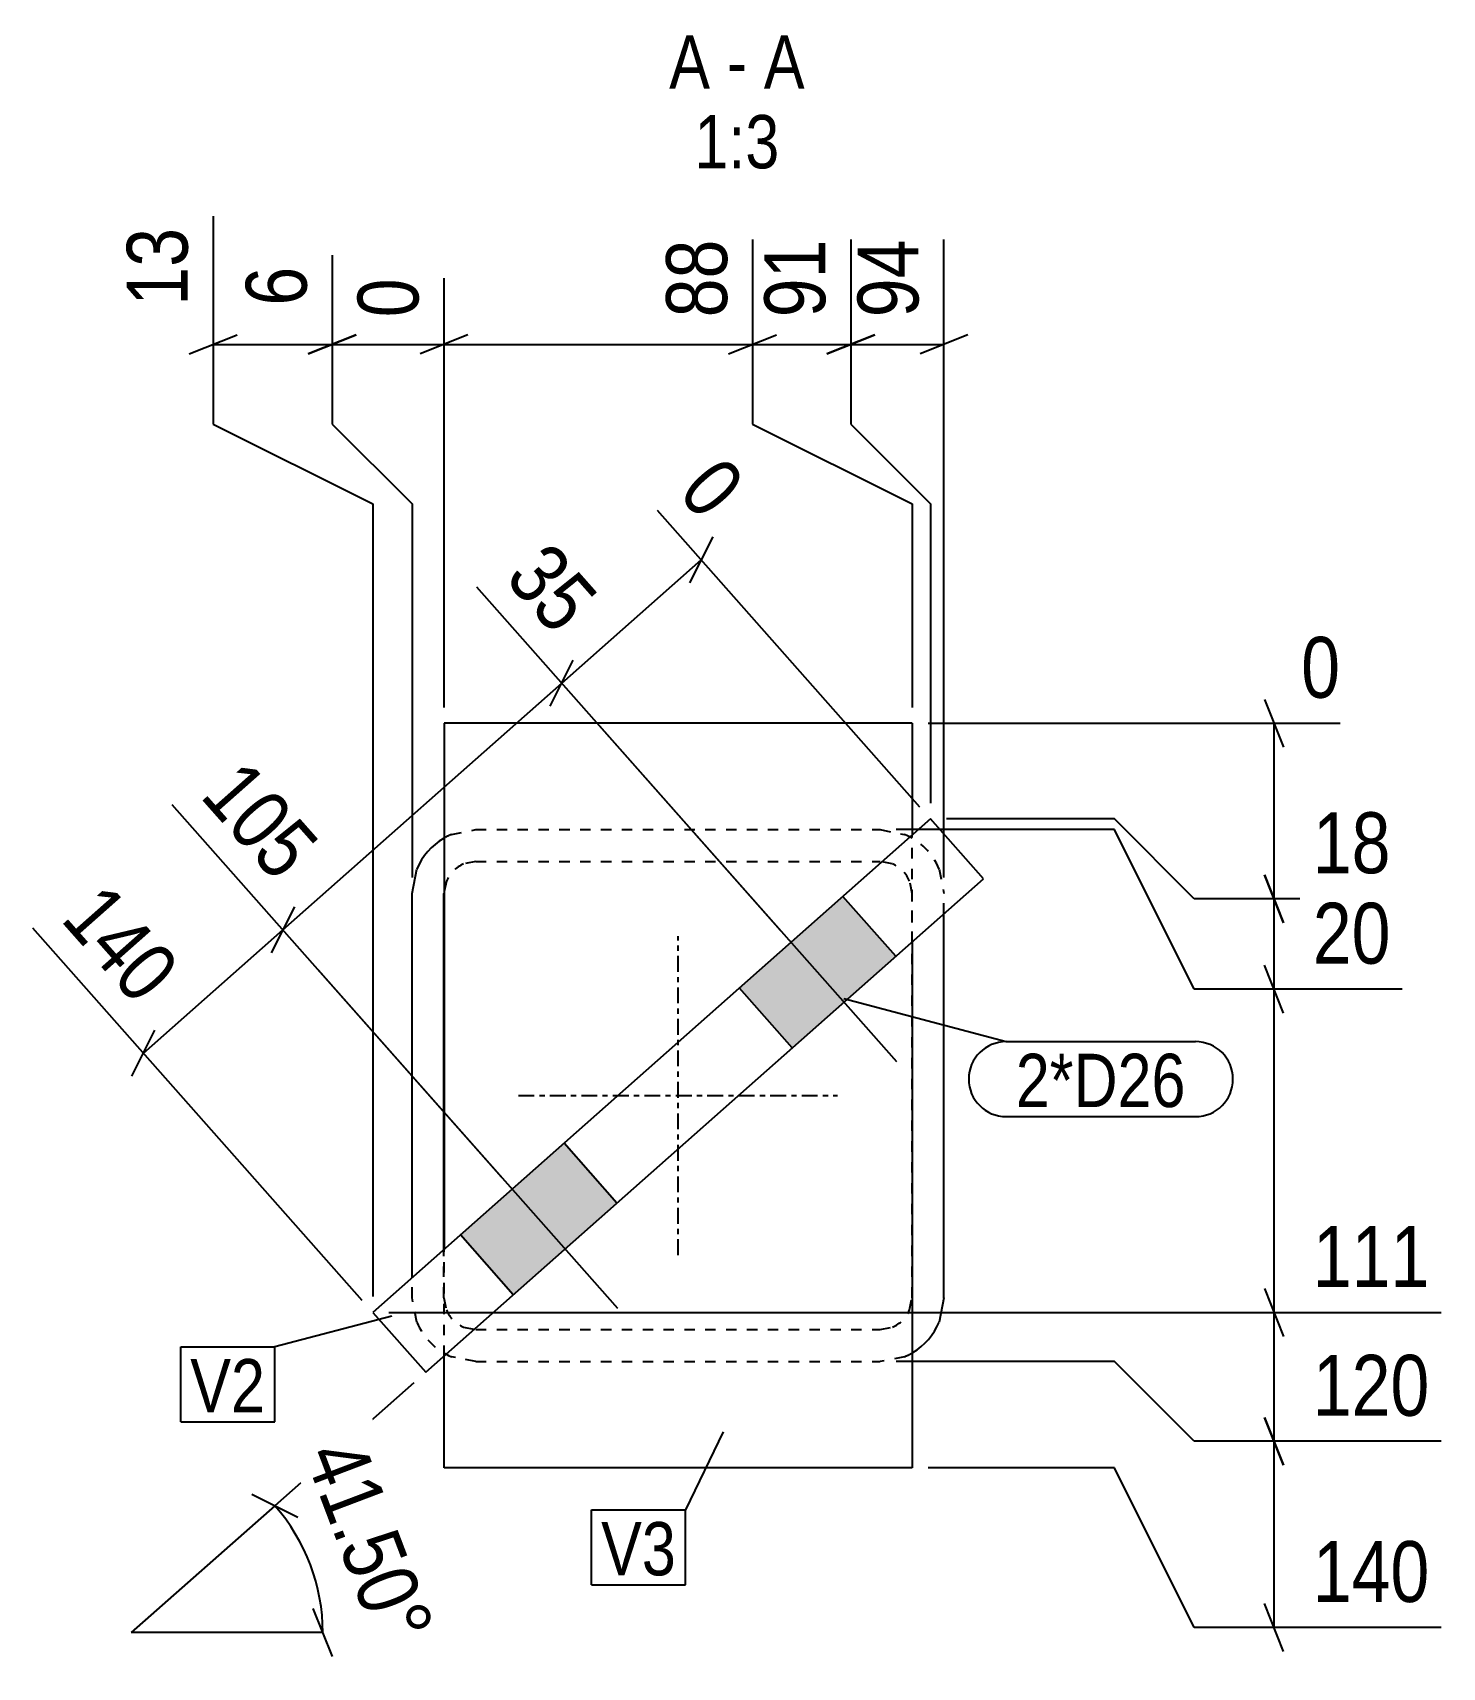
# Model space of a CAD drawing. Header units: millimetres. Extents: x 12 to 21163, y 5 to 398.
# Drawn here: x 20898 to 21163, y 5.2 to 312.5 of the extents above; entities that cross this region are included whole.
import ezdxf

# ---------------------------------------------------------------- set-up
doc = ezdxf.new("R2010")
doc.units = ezdxf.units.MM
doc.linetypes.add('DXK_LINE_DOT2', pattern=[3.9198, 1.9599, -1.9599])
doc.linetypes.add('DXK_LINE_DOT3', pattern=[5.9187, 2.979, -0.9799, 0.9799, -0.9799])
for name, color, linetype in [('MÅLSÆTNING', 7, 'Continuous'), ('STÅL', 7, 'Continuous'), ('TEKST', 7, 'Continuous')]:
    doc.layers.add(name, color=color, linetype=linetype)
doc.styles.add('Arial Narrow', font='ARIALN.TTF', dxfattribs={"height": 0.2})

msp = doc.modelspace()

# ---------------------------------------------------------------- hatches: boundary and pattern name
at = {"layer": 'STÅL', "linetype": 'Continuous'}
for points in [[(21050.29, 150.08), (21030.82, 132.85), (21040.76, 121.62), (21060.23, 138.84)], [(20997.87, 103.69), (20978.39, 86.47), (20988.33, 75.23), (21007.81, 92.46)]]:
    msp.add_hatch(color=96, dxfattribs=at).paths.add_polyline_path(points)

# ---------------------------------------------------------------- linework, layer by layer
at = {"layer": 'MÅLSÆTNING', "color": 7, "linetype": 'Continuous'}
for p, q in [((20931.92, 277.99), (20931.92, 238.89)), ((21033.31, 273.62), (21033.31, 238.89)), ((21051.77, 273.62), (21051.77, 238.89)), ((21069.29, 153.66), (21069.29, 273.62)), ((20954.29, 270.68), (20954.29, 238.89)), ((20954.29, 270.68), (20954.29, 238.89)), ((20975.31, 185.65), (20975.31, 266.31)), ((20975.31, 185.65), (20975.31, 266.31)), ((20927.42, 252.09), (20936.42, 255.69)), ((20949.79, 252.09), (20958.79, 255.69)), ((20979.81, 255.69), (20970.81, 252.09)), ((20979.81, 255.69), (20970.81, 252.09)), ((21028.81, 252.09), (21037.81, 255.69)), ((21047.27, 252.09), (21056.27, 255.69)), ((21073.79, 255.69), (21064.79, 252.09)), ((20931.92, 253.89), (20954.29, 253.89)), ((20954.29, 253.89), (20975.31, 253.89)), ((20975.31, 253.89), (21033.31, 253.89)), ((21033.31, 253.89), (21051.77, 253.89)), ((21051.77, 253.89), (21069.29, 253.89)), ((20931.92, 238.89), (20961.92, 223.89)), ((20954.29, 238.89), (20969.29, 223.89)), ((20954.29, 238.89), (20969.29, 223.89)), ((21051.77, 238.89), (21066.77, 223.89)), ((21051.77, 238.89), (21066.77, 223.89)), ((20961.92, 223.89), (20961.92, 74.89)), ((20969.29, 223.89), (20969.29, 153.66)), ((20969.29, 223.89), (20969.29, 153.66)), ((21064.78, 166.9), (21015.42, 222.69)), ((21063.31, 223.89), (21063.31, 185.65)), ((21063.31, 223.89), (21063.31, 185.65)), ((21066.77, 223.89), (21066.77, 167.66)), ((21066.77, 223.89), (21066.77, 167.66)), ((21025.83, 217.73), (21021.47, 209.07)), ((20997.43, 190.2), (21023.65, 213.4)), ((21038.57, 143.71), (20981.47, 208.25)), ((21038.57, 143.71), (20981.47, 208.25)), ((20995.26, 185.88), (20999.61, 194.53)), ((20995.26, 185.88), (20999.61, 194.53)), ((20945.01, 143.82), (20997.43, 190.2)), ((21129.54, 187.15), (21133.14, 178.15)), ((21066.31, 182.65), (21143.76, 182.65)), ((21131.34, 149.66), (21131.34, 182.65)), ((20986.14, 97.33), (20924.2, 167.35)), ((20986.14, 97.33), (20924.2, 167.35)), ((21101.34, 164.66), (21069.77, 164.66)), ((21101.34, 164.66), (21069.77, 164.66)), ((21116.34, 149.66), (21101.34, 164.66)), ((21116.34, 149.66), (21101.34, 164.66)), ((21101.34, 162.66), (21060.29, 162.66)), ((21101.34, 162.66), (21060.29, 162.66)), ((21116.34, 132.66), (21101.34, 162.66)), ((21116.34, 132.66), (21101.34, 162.66)), ((21133.14, 145.16), (21129.54, 154.16)), ((21129.54, 154.16), (21133.14, 145.16)), ((20947.19, 148.15), (20942.83, 139.49)), ((20947.19, 148.15), (20942.83, 139.49)), ((21155.44, 149.66), (21116.34, 149.66)), ((21155.44, 149.66), (21116.34, 149.66)), ((21131.34, 132.66), (21131.34, 149.66)), ((20959.93, 74.14), (20897.98, 144.15)), ((20918.79, 120.63), (20945.01, 143.82)), ((21133.14, 128.16), (21129.54, 137.16)), ((21133.14, 128.16), (21129.54, 137.16)), ((21155.44, 132.66), (21116.34, 132.66)), ((21155.44, 132.66), (21116.34, 132.66)), ((21131.34, 71.89), (21131.34, 132.66)), ((20916.62, 116.3), (20920.97, 124.96)), ((21129.54, 76.39), (21133.14, 67.39)), ((21129.54, 76.39), (21133.14, 67.39)), ((20964.92, 71.89), (21162.75, 71.89)), ((20964.92, 71.89), (21162.75, 71.89)), ((21131.34, 47.66), (21131.34, 71.89)), ((21101.34, 62.66), (21060.29, 62.66)), ((21101.34, 62.66), (21060.29, 62.66)), ((21116.34, 47.66), (21101.34, 62.66)), ((21116.34, 47.66), (21101.34, 62.66)), ((20969.61, 58.67), (20943.49, 35.55)), ((21133.14, 43.16), (21129.54, 52.16)), ((21129.54, 52.16), (21133.14, 43.16)), ((21162.75, 47.66), (21116.34, 47.66)), ((21162.75, 47.66), (21116.34, 47.66)), ((21131.34, 12.65), (21131.34, 47.66)), ((21101.34, 42.65), (21066.31, 42.65)), ((21116.34, 12.65), (21101.34, 42.65)), ((20939.16, 37.73), (20947.82, 33.38)), ((20943.49, 35.55), (20916.52, 11.7)), ((20954.32, 7.2), (20950.72, 16.2)), ((21133.14, 8.15), (21129.54, 17.15)), ((21162.75, 12.65), (21116.34, 12.65)), ((20952.52, 11.7), (20916.52, 11.7))]:
    msp.add_line(p, q, dxfattribs=at)
msp.add_arc((20916.52, 11.7), 36, 0, 41.5, dxfattribs=at)
at = {"layer": 'STÅL', "color": 2, "linetype": 'Continuous'}
for p, q in [((21063.31, 182.65), (20975.31, 182.65)), ((20975.31, 182.65), (20975.31, 83.74)), ((21063.31, 182.65), (21063.31, 161.6)), ((21066.77, 164.66), (20961.92, 71.89)), ((21076.71, 153.42), (21066.77, 164.66)), ((20969.29, 150.66), (20970.2, 155.25)), ((20969.29, 78.41), (20969.29, 150.66)), ((20971.86, 60.65), (21076.71, 153.42)), ((20975.31, 150.79), (20975.29, 150.66)), ((20975.29, 83.72), (20975.29, 150.66)), ((21069.29, 74.66), (21069.29, 146.85)), ((21063.31, 141.57), (21063.31, 42.65)), ((21069.29, 74.66), (21068.37, 70.06)), ((20961.92, 71.89), (20971.86, 60.65)), ((20975.31, 42.65), (20975.31, 63.71)), ((21063.31, 42.65), (20975.31, 42.65))]:
    msp.add_line(p, q, dxfattribs=at)
at = {"layer": 'STÅL', "color": 96, "linetype": 'Continuous'}
for p, q in [((21060.44, 119), (21004.11, 182.66)), ((21060.23, 138.84), (21050.29, 150.08)), ((21008.01, 72.61), (20951.69, 136.27)), ((21040.76, 121.62), (21030.82, 132.85)), ((21007.81, 92.46), (20997.87, 103.69)), ((20988.33, 75.23), (20978.39, 86.47))]:
    msp.add_line(p, q, dxfattribs=at)
at = {"layer": 'STÅL', "color": 7, "linetype": 'DXK_LINE_DOT2'}
for p, q in [((20976.69, 161.74), (20981.29, 162.66)), ((20981.29, 162.66), (21057.29, 162.66)), ((21057.29, 162.66), (21061.88, 161.74)), ((21063.31, 141.57), (21063.31, 161.6)), ((20981.29, 156.66), (20978.99, 156.2)), ((20981.29, 156.66), (21057.29, 156.66)), ((21059.58, 156.2), (21057.29, 156.66)), ((21068.37, 155.25), (21069.29, 150.66)), ((20975.74, 152.95), (20975.31, 150.79)), ((21063.29, 150.66), (21062.83, 152.95)), ((21063.29, 74.66), (21063.29, 150.66)), ((21069.29, 146.85), (21069.29, 150.66)), ((20975.29, 74.66), (20975.29, 83.72)), ((20975.31, 63.71), (20975.31, 83.74)), ((20969.29, 74.66), (20969.29, 78.41)), ((20970.2, 70.06), (20969.29, 74.66)), ((20975.29, 74.66), (20975.74, 72.36)), ((21062.83, 72.36), (21063.29, 74.66)), ((20978.99, 69.11), (20981.29, 68.66)), ((20981.29, 68.66), (21057.29, 68.66)), ((21057.29, 68.66), (21059.58, 69.11)), ((20981.29, 62.66), (20976.69, 63.57)), ((20981.29, 62.66), (21057.29, 62.66)), ((21061.88, 63.57), (21057.29, 62.66))]:
    msp.add_line(p, q, dxfattribs=at)
at = {"layer": 'STÅL', "color": 7, "linetype": 'DXK_LINE_DOT3'}
for p, q in [((21019.29, 82.66), (21019.29, 142.66)), ((20989.29, 112.66), (21049.29, 112.66))]:
    msp.add_line(p, q, dxfattribs=at)
at = {"layer": 'STÅL', "color": 2, "linetype": 'Continuous'}
for centre, start, end in [((20981.29, 150.66), 120.4455, 157.5), ((21057.29, 74.66), 300.7523, 337.5)]:
    msp.add_arc(centre, 12, start, end, dxfattribs=at)
at = {"layer": 'STÅL', "color": 7, "linetype": 'DXK_LINE_DOT2'}
for centre, radius, start, end in [((20981.29, 150.66), 12, 112.5, 120.4455), ((21057.29, 150.66), 12, 22.5, 67.5), ((20981.29, 150.66), 6, 112.5, 157.5), ((21057.29, 150.66), 6, 22.5, 67.5), ((20981.29, 74.66), 6, 202.5, 247.5), ((21057.29, 74.66), 6, 292.5, 337.5), ((20981.29, 74.66), 12, 202.5, 247.5), ((21057.29, 74.66), 12, 292.5, 300.7523)]:
    msp.add_arc(centre, radius, start, end, dxfattribs=at)
at = {"layer": 'TEKST', "color": 7, "linetype": 'Continuous'}
for p, q in [((21050.47, 130.91), (21080.99, 122.8)), ((21080.99, 122.8), (21116.57, 122.8)), ((21080.99, 108.7), (21116.57, 108.7)), ((20965.5, 71.22), (20943.47, 65.4)), ((20925.8, 65.4), (20943.47, 65.4)), ((20925.8, 51.3), (20925.8, 65.4)), ((20943.47, 51.3), (20943.47, 65.4)), ((20925.8, 51.3), (20943.47, 51.3)), ((21027.79, 49.47), (21020.71, 34.76)), ((21003.04, 34.76), (21020.71, 34.76)), ((21003.04, 20.66), (21003.04, 34.76)), ((21020.71, 20.66), (21020.71, 34.76)), ((21003.04, 20.66), (21020.71, 20.66))]:
    msp.add_line(p, q, dxfattribs=at)
for centre, start, end in [((21080.99, 115.75), 90, 270), ((21116.57, 115.75), 270, 90)]:
    msp.add_arc(centre, 7.05, start, end, dxfattribs=at)

# ---------------------------------------------------------------- wipeouts: each hides what was drawn before it
at = {"color": 0, "linetype": 'Continuous'}
for points, layer in [([(20929.52, 278.2), (20912.72, 278.2), (20912.72, 258.78), (20929.52, 258.78)], 'MÅLSÆTNING'), ([(20951.89, 270.89), (20935.09, 270.89), (20935.09, 258.78), (20951.89, 258.78)], 'MÅLSÆTNING'), ([(21155.65, 152.06), (21155.65, 168.86), (21136.23, 168.86), (21136.23, 152.06)], 'MÅLSÆTNING'), ([(21162.97, 74.29), (21162.97, 91.09), (21136.23, 91.09), (21136.23, 74.29)], 'MÅLSÆTNING'), ([(21162.97, 50.06), (21162.97, 66.86), (21136.23, 66.86), (21136.23, 50.06)], 'MÅLSÆTNING'), ([(21162.97, 15.05), (21162.97, 31.85), (21136.23, 31.85), (21136.23, 15.05)], 'MÅLSÆTNING'), ([(21025.31, 301.99), (21025.31, 312.49), (21017.64, 312.49), (21017.64, 301.99)], 'TEKST'), ([(21032.28, 301.99), (21032.28, 312.49), (21028.46, 312.49), (21028.46, 301.99)], 'TEKST'), ([(21043.1, 301.99), (21043.1, 312.49), (21035.43, 312.49), (21035.43, 301.99)], 'TEKST'), ([(21038.37, 286.99), (21038.37, 297.49), (21022.37, 297.49), (21022.37, 286.99)], 'TEKST')]:
    msp.add_wipeout(points, dxfattribs=at).dxf.layer = layer
at = {"color": 0}
for points in [[(21114.77, 110.5), (21114.77, 121), (21082.79, 121), (21082.79, 110.5)], [(20941.67, 53.1), (20941.67, 63.6), (20927.6, 63.6), (20927.6, 53.1)], [(21018.91, 22.46), (21018.91, 32.96), (21004.84, 32.96), (21004.84, 22.46)]]:
    msp.add_wipeout(points, dxfattribs=at).dxf.layer = 'TEKST'

# ---------------------------------------------------------------- next in the draw order: texts
at = {"layer": 'MÅLSÆTNING', "color": 3, "linetype": 'Continuous', "style": 'Arial Narrow'}
for s, height, p in [('13', 11.453, (20927.12, 261.18)), ('6', 11.45, (20949.49, 261.18))]:
    msp.add_text(s, height=height, rotation=90.0002, dxfattribs=at).set_placement(p)
for s, p in [('18', (21138.63, 154.46)), ('111', (21138.63, 76.69)), ('120', (21138.63, 52.46)), ('140', (21138.63, 17.45))]:
    msp.add_text(s, height=11.453, dxfattribs=at).set_placement(p)
at = {"layer": 'TEKST', "color": 3, "linetype": 'Continuous', "style": 'Arial Narrow'}
for s, height, p in [('A', 10.02, (21017.64, 301.99)), ('A', 10.02, (21035.43, 301.99)), ('-', 10.02, (21028.46, 301.99)), ('1:3', 10.021, (21022.37, 286.99))]:
    msp.add_text(s, height=height, dxfattribs=at).set_placement(p)

# ---------------------------------------------------------------- next in the draw order: wipeouts: each hides what was drawn before it
at = {"color": 0, "linetype": 'Continuous'}
for points in [[(21066.89, 276.02), (21050.09, 276.02), (21050.09, 256.59), (21066.89, 256.59)], [(20972.91, 268.71), (20956.11, 268.71), (20956.11, 256.59), (20972.91, 256.59)], [(21023.66, 217.01), (21036.24, 228.14), (21028.21, 237.21), (21015.63, 226.08)], [(20995.99, 195.45), (21008.58, 206.59), (20995.71, 221.13), (20983.12, 210)], [(21146.16, 185.05), (21146.16, 201.85), (21134.04, 201.85), (21134.04, 185.05)], [(20943.57, 149.07), (20956.15, 160.2), (20938.43, 180.23), (20925.85, 169.1)], [(21155.65, 135.06), (21155.65, 151.86), (21136.23, 151.86), (21136.23, 135.06)]]:
    msp.add_wipeout(points, dxfattribs=at).dxf.layer = 'MÅLSÆTNING'
at = {"color": 0}
for points, layer in [([(20961.55, 5.17), (20977.26, 11.12), (20961.63, 52.38), (20945.92, 46.43)], 'MÅLSÆTNING'), ([(21114.77, 110.5), (21114.77, 121), (21082.79, 121), (21082.79, 110.5)], 'TEKST'), ([(20941.67, 53.1), (20941.67, 63.6), (20927.6, 63.6), (20927.6, 53.1)], 'TEKST'), ([(21018.91, 22.46), (21018.91, 32.96), (21004.84, 32.96), (21004.84, 22.46)], 'TEKST')]:
    msp.add_wipeout(points, dxfattribs=at).dxf.layer = layer

# ---------------------------------------------------------------- next in the draw order: linework, layer by layer
at = {"layer": 'MÅLSÆTNING', "color": 7, "linetype": 'Continuous'}
for p, q in [((21051.77, 273.62), (21051.77, 238.89)), ((20958.79, 255.69), (20949.79, 252.09)), ((21056.27, 255.69), (21047.27, 252.09)), ((21033.31, 238.89), (21063.31, 223.89)), ((21033.31, 238.89), (21063.31, 223.89))]:
    msp.add_line(p, q, dxfattribs=at)

# ---------------------------------------------------------------- next in the draw order: texts
at = {"layer": 'MÅLSÆTNING', "color": 3, "linetype": 'Continuous', "style": 'Arial Narrow'}
for s, height, rotation, p in [('94', 11.453, 90.0002, (21064.49, 258.99)), ('0', 11.45, 90.0002, (20970.51, 258.99)), ('0', 11.45, -48.5009, (21019.02, 225.87)), ('35', 11.453, -48.5009, (20986.51, 209.8))]:
    msp.add_text(s, height=height, rotation=rotation, dxfattribs=at).set_placement(p)
for s, height, p in [('0', 11.45, (21136.44, 187.45)), ('20', 11.453, (21138.63, 137.46))]:
    msp.add_text(s, height=height, dxfattribs=at).set_placement(p)
at = {"layer": 'MÅLSÆTNING', "color": 3, "style": 'Arial Narrow'}
msp.add_text('41.50°', height=11.453, rotation=-69.2477, dxfattribs=at).set_placement((20949.02, 45.03))
at = {"layer": 'TEKST', "color": 3, "style": 'Arial Narrow'}
for s, p in [('2*D26', (21082.79, 110.5)), ('V2', (20927.6, 53.1)), ('V3', (21004.84, 22.46))]:
    msp.add_text(s, height=10.021, dxfattribs=at).set_placement(p)

# ---------------------------------------------------------------- next in the draw order: wipeouts: each hides what was drawn before it
at = {"color": 0, "linetype": 'Continuous'}
msp.add_wipeout([(20917.35, 125.88), (20929.94, 137.01), (20912.22, 157.04), (20899.64, 145.9)], dxfattribs=at).dxf.layer = 'MÅLSÆTNING'

# ---------------------------------------------------------------- next in the draw order: texts
at = {"layer": 'MÅLSÆTNING', "color": 3, "linetype": 'Continuous', "style": 'Arial Narrow'}
for s, p in [('105', (20929.24, 168.89)), ('140', (20903.03, 145.7))]:
    msp.add_text(s, height=11.453, rotation=-48.5009, dxfattribs=at).set_placement(p)

# ---------------------------------------------------------------- next in the draw order: wipeouts: each hides what was drawn before it
at = {"color": 0, "linetype": 'Continuous'}
msp.add_wipeout([(21049.37, 276.02), (21032.57, 276.02), (21032.57, 256.59), (21049.37, 256.59)], dxfattribs=at).dxf.layer = 'MÅLSÆTNING'

# ---------------------------------------------------------------- next in the draw order: linework, layer by layer
at = {"layer": 'MÅLSÆTNING', "color": 7, "linetype": 'Continuous'}
for p, q in [((21033.31, 273.62), (21033.31, 238.89)), ((21028.81, 252.09), (21037.81, 255.69))]:
    msp.add_line(p, q, dxfattribs=at)

# ---------------------------------------------------------------- next in the draw order: texts
at = {"layer": 'MÅLSÆTNING', "color": 3, "linetype": 'Continuous', "style": 'Arial Narrow'}
msp.add_text('91', height=11.453, rotation=90.0002, dxfattribs=at).set_placement((21046.97, 258.99))

# ---------------------------------------------------------------- next in the draw order: wipeouts: each hides what was drawn before it
at = {"color": 0, "linetype": 'Continuous'}
msp.add_wipeout([(21030.91, 276.02), (21014.11, 276.02), (21014.11, 256.59), (21030.91, 256.59)], dxfattribs=at).dxf.layer = 'MÅLSÆTNING'

# ---------------------------------------------------------------- next in the draw order: texts
at = {"layer": 'MÅLSÆTNING', "color": 3, "linetype": 'Continuous', "style": 'Arial Narrow'}
msp.add_text('88', height=11.453, rotation=90.0002, dxfattribs=at).set_placement((21028.51, 258.99))

doc.saveas('drawing.dxf')
